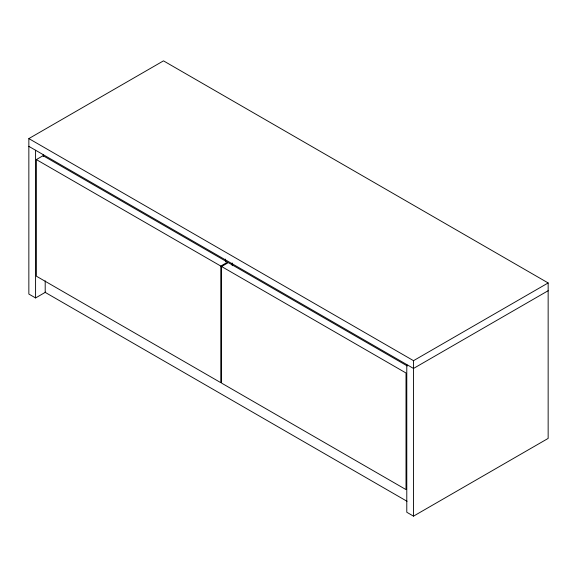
<?xml version="1.0" encoding="UTF-8"?>
<svg xmlns="http://www.w3.org/2000/svg" width="577" height="577" viewBox="0 0 577 577"><rect width="100%" height="100%" fill="white"/><g stroke="black" fill="none" stroke-linecap="round" stroke-linejoin="round"><path stroke-width="0.87" d="M45.698 292.099L35.579 297.941L28.85 294.054L28.85 138.588L163.486 60.859L548.15 282.946L548.15 438.412L413.514 516.141L406.785 512.253L406.785 364.563M36.351 159.577L43.08 155.689L227.533 262.182L220.796 266.069L36.351 159.577L36.351 276.174L220.796 382.666L220.796 266.069M221.568 266.509L406.013 373.002L406.013 489.599L221.568 383.106L221.568 266.509L228.297 262.629L407.297 365.969M28.85 138.588L413.514 360.675L548.15 282.946M548.15 290.721L413.514 368.451L28.85 146.363M407.045 501.298L45.201 292.388L45.201 280.84M413.514 360.675L413.514 516.141M232.242 262.997L232.242 265.694M225.513 259.109L225.513 261.807M43.275 154.694L43.275 156.468M35.579 150.251L35.579 297.941"/></g></svg>
